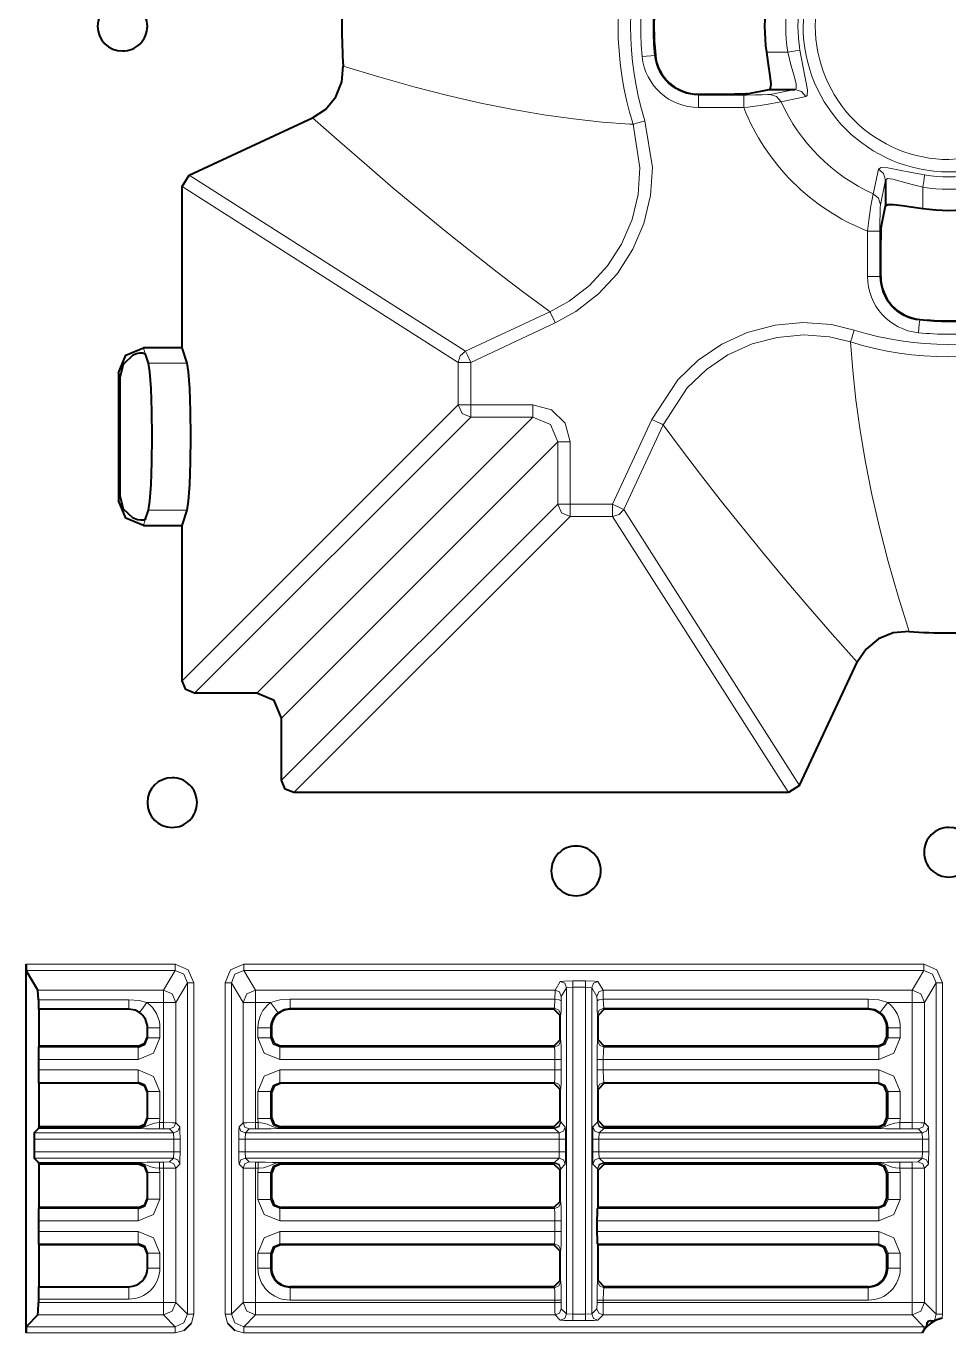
# Model space of a CAD drawing. Header units: millimetres. Extents: x 0 to 2941, y -405 to 1422.
# Drawn here: x 697.3 to 771.6, y 520.5 to 625.7 of the extents above; entities that cross this region are included whole.
import ezdxf

# ---------------------------------------------------------------- set-up
doc = ezdxf.new("R2010")
doc.units = ezdxf.units.MM
doc.layers.add('FINE', color=9, linetype='Continuous')
doc.layers.add('OUTLINE', color=7, linetype='Continuous')

msp = doc.modelspace()

# ---------------------------------------------------------------- linework, layer by layer
at = {"layer": 'FINE', "lineweight": 9}
for p, q in [((747.95, 623.35), (747.88, 623.34)), ((758.61, 623.59), (756.89, 623.59)), ((751.42, 620.14), (751.42, 620.21)), ((751.42, 620.14), (755.06, 620.14)), ((757.18, 620.2), (759.18, 620.59)), ((755.06, 619.14), (751.42, 619.14)), ((745.9, 617.8), (746.15, 617.79)), ((710.44, 613.69), (732.67, 599.53)), ((732.09, 598.62), (709.87, 612.78)), ((769.46, 611.01), (769.46, 612.73)), ((765.02, 605.54), (765.02, 609.19)), ((766.02, 609.19), (766.02, 605.54)), ((766.09, 605.54), (766.02, 605.54)), ((739.47, 602.7), (739.26, 602.86)), ((732.67, 599.53), (739.47, 602.7)), ((739.89, 601.8), (733.09, 598.62)), ((769.22, 602.01), (769.22, 602.08)), ((706.75, 599.8), (706.9, 599.32)), ((707.17, 598.56), (710.27, 598.56)), ((732.09, 595.21), (732.09, 598.62)), ((704.88, 597.44), (704.76, 597.79)), ((709.87, 572.99), (732.09, 595.21)), ((733.09, 594.22), (710.86, 571.99)), ((715.87, 571.99), (738.1, 594.22)), ((738.1, 594.22), (733.09, 594.22)), ((744.5, 587.21), (747.67, 594.02)), ((704.76, 587.51), (704.88, 587.86)), ((717.87, 564.99), (740.09, 587.21)), ((706.9, 585.98), (706.75, 585.5)), ((710.27, 586.74), (707.17, 586.74)), ((741.09, 586.22), (718.86, 563.99)), ((744.5, 586.22), (741.09, 586.22)), ((758.66, 563.99), (744.5, 586.22)), ((745.41, 586.79), (759.56, 564.57)), ((697.32, 550.17), (709.3, 550.17)), ((714.83, 550.17), (769.55, 550.17)), ((709.3, 549.67), (697.33, 549.67)), ((708.36, 548.09), (709.3, 549.67)), ((769.55, 549.67), (714.83, 549.67)), ((714.83, 549.67), (715.77, 548.09)), ((768.61, 548.09), (769.55, 549.67)), ((698.27, 548.09), (708.36, 548.09)), ((710.8, 548.67), (710.8, 522)), ((714.77, 547.09), (713.83, 548.67)), ((713.83, 548.67), (713.83, 522)), ((715.77, 548.09), (739.88, 548.09)), ((739.87, 547.37), (739.88, 548.09)), ((739.88, 548.09), (740.3, 548.79)), ((740.8, 548.29), (740.38, 547.59)), ((740.8, 548.29), (740.8, 522.03)), ((741.3, 548.84), (742.33, 548.84)), ((742.33, 548.34), (741.3, 548.34)), ((742.33, 548.34), (742.33, 522)), ((742.83, 548.29), (742.33, 548.34)), ((743.25, 547.59), (742.83, 548.29)), ((742.83, 522.03), (742.83, 548.29)), ((743.33, 548.79), (743.75, 548.09)), ((743.75, 548.09), (768.61, 548.09)), ((770.55, 548.67), (769.61, 547.09)), ((770.55, 522), (770.55, 548.67)), ((771.05, 548.67), (771.05, 522)), ((698.3, 547.32), (705.58, 547.32)), ((708.36, 547.09), (707.03, 547.09)), ((708.36, 537.43), (708.36, 547.09)), ((709.36, 547.09), (709.36, 537.42)), ((714.77, 537.42), (714.77, 547.09)), ((718.55, 547.37), (739.87, 547.37)), ((739.84, 546.64), (739.87, 547.37)), ((740.38, 547.59), (740.37, 547.23)), ((743.26, 547.23), (743.25, 547.59)), ((743.76, 547.37), (743.8, 546.64)), ((768.61, 547.09), (766.66, 547.09)), ((769.61, 547.09), (769.61, 537.42)), ((739.84, 546.64), (718.55, 546.64)), ((718.55, 546.64), (718.55, 546.55)), ((739.79, 546.55), (739.84, 546.64)), ((740.34, 546.14), (740.29, 546.05)), ((743.34, 546.05), (743.3, 546.14)), ((743.8, 546.64), (743.84, 546.55)), ((765.08, 546.64), (743.8, 546.64)), ((765.08, 546.55), (765.08, 546.64)), ((708.08, 545.05), (708.08, 544.26)), ((715.97, 544.26), (715.97, 545.05)), ((766.67, 545.05), (766.58, 545.05)), ((766.67, 544.26), (766.67, 545.05)), ((767.66, 545.05), (767.66, 544.26)), ((740.29, 544.09), (740.33, 544.01)), ((766.58, 544.34), (766.67, 544.26)), ((717.8, 543.59), (717.72, 543.51)), ((717.72, 543.51), (739.83, 543.51)), ((739.83, 543.51), (739.79, 543.59)), ((706.33, 542.51), (698.3, 542.51)), ((739.87, 542.51), (717.72, 542.51)), ((739.87, 541.67), (739.87, 542.51)), ((740.37, 542.51), (740.37, 541.67)), ((743.26, 541.67), (743.26, 542.51)), ((698.3, 541.67), (706.33, 541.67)), ((706.33, 540.67), (698.32, 540.67)), ((706.33, 540.59), (706.33, 540.67)), ((717.72, 541.67), (739.87, 541.67)), ((739.83, 540.67), (717.72, 540.67)), ((717.72, 540.67), (717.8, 540.59)), ((739.79, 540.59), (739.83, 540.67)), ((765.84, 540.59), (765.92, 540.67)), ((715.97, 537.76), (715.97, 539.92)), ((740.33, 540.17), (740.29, 540.09)), ((743.34, 540.09), (743.3, 540.17)), ((766.67, 539.92), (766.58, 539.84)), ((766.67, 537.76), (766.67, 539.92)), ((767.66, 539.92), (767.66, 537.76)), ((716, 537.43), (715.97, 537.76)), ((740.29, 537.59), (740.33, 537.51)), ((740.33, 537.51), (740.34, 537.46)), ((743.29, 537.46), (743.3, 537.51)), ((743.3, 537.51), (743.34, 537.59)), ((766.58, 537.84), (766.67, 537.76)), ((767.66, 537.76), (767.63, 537.43)), ((709.18, 536.6), (697.96, 536.6)), ((698.32, 537.01), (706.33, 537.01)), ((698.32, 536.97), (706.33, 536.97)), ((706.33, 536.96), (698.32, 536.96)), ((706.33, 537.01), (706.33, 537.09)), ((708.36, 536.93), (708.05, 536.93)), ((708.86, 536.92), (708.36, 536.93)), ((709.18, 536.6), (708.86, 536.92)), ((709.2, 536.1), (709.18, 536.6)), ((709.36, 537.42), (709.68, 537.1)), ((714.46, 537.1), (714.77, 537.42)), ((714.96, 536.6), (714.93, 536.1)), ((715.27, 536.92), (714.96, 536.6)), ((740.2, 536.6), (714.96, 536.6)), ((715.77, 536.93), (715.27, 536.92)), ((716, 536.93), (715.77, 536.93)), ((717.8, 537.09), (717.72, 537.01)), ((717.72, 537.01), (739.83, 537.01)), ((717.72, 536.97), (739.84, 536.97)), ((739.83, 537.01), (739.79, 537.09)), ((739.84, 536.97), (739.83, 537.01)), ((740.22, 536.1), (740.2, 536.6)), ((740.34, 537.46), (740.7, 537.1)), ((742.93, 537.1), (743.29, 537.46)), ((743.43, 536.6), (743.41, 536.1)), ((769.43, 536.6), (743.43, 536.6)), ((765.92, 537.01), (765.84, 537.09)), ((768.61, 536.93), (767.63, 536.93)), ((769.11, 536.92), (768.61, 536.93)), ((769.43, 536.6), (769.11, 536.92)), ((769.45, 536.1), (769.43, 536.6)), ((697.95, 536.1), (709.2, 536.1)), ((709.2, 535.07), (709.2, 536.1)), ((709.7, 536.1), (709.7, 535.07)), ((714.43, 535.07), (714.43, 536.1)), ((714.93, 536.1), (740.22, 536.1)), ((714.93, 536.1), (714.93, 535.07)), ((740.22, 535.07), (740.22, 536.1)), ((740.72, 536.1), (740.72, 535.07)), ((742.91, 535.07), (742.91, 536.1)), ((743.41, 536.1), (769.45, 536.1)), ((743.41, 536.1), (743.41, 535.07)), ((769.45, 535.07), (769.45, 536.1)), ((769.95, 536.1), (769.95, 535.07)), ((709.2, 535.07), (697.95, 535.07)), ((697.96, 534.57), (709.18, 534.57)), ((708.86, 534.26), (709.18, 534.57)), ((709.18, 534.57), (709.2, 535.07)), ((740.22, 535.07), (714.93, 535.07)), ((714.93, 535.07), (714.96, 534.57)), ((714.96, 534.57), (740.2, 534.57)), ((740.2, 534.57), (740.22, 535.07)), ((769.45, 535.07), (743.41, 535.07)), ((743.41, 535.07), (743.43, 534.57)), ((743.43, 534.57), (769.43, 534.57)), ((743.43, 534.57), (743.79, 534.22)), ((769.11, 534.26), (769.43, 534.57)), ((769.43, 534.57), (769.45, 535.07)), ((698.32, 534.22), (706.33, 534.22)), ((706.33, 534.2), (698.32, 534.2)), ((706.33, 534.17), (698.32, 534.17)), ((706.33, 534.09), (706.33, 534.17)), ((708.05, 534.25), (708.36, 534.25)), ((708.36, 533.75), (708.05, 533.75)), ((708.05, 533.75), (708.08, 533.41)), ((708.08, 533.41), (708.08, 531.26)), ((708.36, 534.25), (708.86, 534.26)), ((708.36, 522.95), (708.36, 533.75)), ((709.68, 534.07), (709.36, 533.76)), ((709.36, 533.76), (709.36, 522.95)), ((714.77, 533.76), (714.46, 534.07)), ((714.77, 522.95), (714.77, 533.76)), ((715.77, 534.25), (716, 534.25)), ((715.77, 533.75), (715.77, 522.95)), ((716, 533.75), (715.77, 533.75)), ((715.97, 533.42), (716, 533.75)), ((715.97, 531.25), (715.97, 533.42)), ((716.97, 533.42), (716.97, 531.25)), ((717.05, 533.34), (716.97, 533.42)), ((739.84, 534.2), (717.72, 534.2)), ((717.72, 534.17), (717.8, 534.09)), ((739.83, 534.17), (717.72, 534.17)), ((739.79, 534.09), (739.83, 534.17)), ((739.83, 534.17), (739.84, 534.2)), ((740.33, 533.67), (740.29, 533.59)), ((740.34, 533.72), (740.33, 533.67)), ((740.7, 534.07), (740.34, 533.72)), ((743.29, 533.72), (742.93, 534.07)), ((743.3, 533.67), (743.29, 533.72)), ((743.34, 533.59), (743.3, 533.67)), ((743.79, 534.22), (765.92, 534.22)), ((765.92, 534.2), (743.79, 534.2)), ((743.79, 534.2), (743.8, 534.17)), ((743.8, 534.17), (743.84, 534.09)), ((765.92, 534.17), (743.8, 534.17)), ((765.84, 534.09), (765.92, 534.17)), ((766.67, 533.42), (766.58, 533.34)), ((766.67, 531.25), (766.67, 533.42)), ((767.63, 534.25), (768.61, 534.25)), ((768.61, 533.75), (767.63, 533.75)), ((767.63, 533.75), (767.66, 533.42)), ((767.66, 533.42), (767.66, 531.25)), ((768.61, 534.25), (769.11, 534.26)), ((768.61, 522.95), (768.61, 533.75)), ((769.93, 534.07), (769.61, 533.76)), ((769.61, 533.76), (769.61, 522.95)), ((716.97, 531.25), (717.05, 531.34)), ((766.58, 531.34), (766.67, 531.25)), ((698.32, 530.51), (706.33, 530.51)), ((706.33, 530.51), (706.33, 530.59)), ((717.8, 530.59), (717.72, 530.51)), ((743.3, 530.51), (765.92, 530.51)), ((765.92, 530.51), (765.84, 530.59)), ((706.33, 529.51), (698.3, 529.51)), ((740.37, 529.51), (740.37, 528.67)), ((765.92, 529.51), (743.27, 529.51)), ((698.3, 528.67), (706.33, 528.67)), ((743.27, 528.67), (765.92, 528.67)), ((706.33, 527.67), (698.32, 527.67)), ((706.33, 527.59), (706.33, 527.67)), ((740.33, 527.17), (740.29, 527.09)), ((765.92, 527.67), (743.3, 527.67)), ((765.84, 527.59), (765.92, 527.67)), ((708.08, 526.92), (708.08, 525.72)), ((715.97, 525.72), (715.97, 526.92)), ((717.05, 526.84), (716.97, 526.92)), ((716.97, 526.92), (716.97, 525.72)), ((767.66, 526.92), (767.66, 525.72)), ((716.97, 525.72), (717.05, 525.72)), ((718.55, 524.22), (718.55, 524.14)), ((740.29, 524.72), (740.33, 524.64)), ((743.84, 524.22), (743.8, 524.14)), ((743.8, 524.14), (765.08, 524.14)), ((765.08, 524.14), (765.08, 524.22)), ((705.58, 523.22), (698.3, 523.22)), ((698.3, 522.95), (708.36, 522.95)), ((709.36, 522.95), (710.3, 522)), ((713.83, 522), (714.77, 522.95)), ((715.77, 522.95), (739.87, 522.95)), ((739.87, 523.14), (718.55, 523.14)), ((739.87, 522.95), (739.87, 523.14)), ((740.37, 523.14), (740.37, 522.95)), ((740.37, 522.95), (740.38, 522.45)), ((743.76, 522.95), (768.61, 522.95)), ((769.61, 522.95), (770.55, 522)), ((708.36, 521.95), (698.27, 521.95)), ((709.3, 521), (708.36, 521.95)), ((710.8, 522), (710.62, 521.28)), ((715.77, 521.95), (714.83, 521)), ((739.88, 521.95), (715.77, 521.95)), ((740.3, 521.53), (739.88, 521.95)), ((740.38, 522.45), (740.8, 522.03)), ((740.8, 522.03), (741.3, 522)), ((741.3, 522), (742.33, 522)), ((742.33, 522), (742.83, 522.03)), ((743.75, 521.95), (743.33, 521.53)), ((768.61, 521.95), (743.75, 521.95)), ((769.55, 521), (768.61, 521.95)), ((770.4, 521.46), (770.55, 522)), ((771.05, 522), (771.02, 521.68)), ((697.33, 521), (709.3, 521)), ((714.83, 520.5), (714.1, 520.69)), ((714.83, 521), (769.55, 521)), ((742.33, 521.5), (741.3, 521.5)), ((769.55, 521), (769.81, 521.04)), ((769.41, 520.5), (714.83, 520.5))]:
    msp.add_line(p, q, dxfattribs=at)
for points in [[(759.84, 625.69, 0.414211), (771.57, 613.96, 0.414218), (783.29, 625.69, 0.414214), (771.57, 637.42), (769.98, 637.31), (768.46, 637), (767.02, 636.49), (765.67, 635.81), (764.42, 634.96), (763.29, 633.97), (762.3, 632.84), (761.45, 631.59), (760.77, 630.24), (760.26, 628.79), (759.95, 627.27)], [(782.31, 625.69, 0.414214), (771.57, 636.43, 0.414214), (760.82, 625.69, 0.414214), (771.57, 614.95), (773.02, 615.05), (774.41, 615.33), (775.73, 615.8), (776.97, 616.42), (778.11, 617.2), (779.15, 618.11), (780.06, 619.14), (780.83, 620.29), (781.46, 621.53), (781.92, 622.85), (782.21, 624.24)]]:
    msp.add_lwpolyline(points, format="xyb", close=True, dxfattribs=at)
for points in [[(746.15, 633.59, 0.151879), (746.15, 617.79)], [(747.1, 633.3, 0.15187), (747.1, 618.08)], [(751.42, 632.24, 0.385527), (746.89, 628.14, 0.049503), (746.89, 623.24, 0.385531), (751.42, 619.14)], [(760.06, 631.36), (760.19, 631.14), (760.16, 630.6), (760, 629.78), (759.77, 628.69), (759.58, 627.64, 0.080633), (759.58, 623.75)], [(747.88, 628.04, 0.049487), (747.88, 623.34)], [(758.61, 627.79, 0.080601), (758.61, 623.59)], [(747.88, 623.34, 0.38549), (751.42, 620.14)], [(758.07, 619.6, 0.18278), (765.48, 612.2)], [(755.06, 619.14, 0.206651), (765.02, 609.19)], [(769.62, 613.71, 0.080633), (773.51, 613.71)], [(769.46, 612.73, 0.080596), (773.67, 612.73)], [(765.02, 605.54, 0.385532), (769.12, 601.01)], [(766.02, 605.54, 0.385539), (769.22, 602.01)], [(769.22, 602.01, 0.049515), (773.92, 602.01)], [(763.96, 601.22, 0.151862), (779.17, 601.22)], [(769.12, 601.01, 0.049477), (774.02, 601.01)], [(763.66, 600.27, 0.151877), (779.47, 600.27)], [(708.08, 545.05, 0.243457), (707.03, 547.09)], [(716.97, 547.09, 0.232159), (715.97, 545.05)], [(767.66, 545.05, 0.232227), (766.66, 547.09)], [(717.58, 546.3, 0.232194), (716.97, 545.05)], [(766.67, 545.05, 0.23222), (766.05, 546.3)], [(705.58, 523.22, 0.414214), (708.08, 525.72)], [(715.97, 525.72, 0.414204), (718.55, 523.14)], [(716.97, 525.72, 0.414214), (718.55, 524.14)], [(765.08, 524.14, 0.414214), (766.67, 525.72)], [(765.08, 523.14, 0.414223), (767.66, 525.72)]]:
    msp.add_lwpolyline(points, format="xyb", dxfattribs=at)
for points in [[(747.88, 623.34), (747.58, 623.31), (746.89, 623.24)], [(759.58, 623.75), (759.24, 623.69), (758.61, 623.59)], [(759.18, 620.59), (759.28, 620.65), (759.29, 621.02), (759.12, 621.69), (758.86, 622.58), (758.61, 623.59)], [(759.58, 623.75), (759.81, 622.5), (760.04, 621.4), (760.18, 620.56), (760.16, 620.11), (760.06, 620.03)], [(722.83, 622.48), (725.7, 621.6), (728.51, 620.8), (731.25, 620.1), (733.91, 619.49), (736.5, 618.98), (738.97, 618.56), (741.36, 618.22), (743.67, 617.97), (745.9, 617.8)], [(751.42, 619.14), (751.42, 619.83), (751.42, 620.14)], [(755.06, 620.14), (755.29, 620.14), (755.99, 620.15), (756.55, 620.16), (756.96, 620.18), (757.18, 620.2)], [(755.06, 619.14), (755.06, 619.83), (755.06, 620.14)], [(758.07, 619.6), (757.76, 619.54), (757.19, 619.44), (756.39, 619.31), (755.39, 619.18), (755.06, 619.14)], [(758.07, 619.6), (757.71, 620.03), (757.18, 620.2)], [(760.06, 620.03), (759.71, 619.95), (758.32, 619.65), (758.07, 619.6)], [(760.06, 620.03), (759.7, 620.43), (759.18, 620.59)], [(739.26, 602.86), (737.26, 604.34), (735.23, 605.89), (733.18, 607.5), (731.09, 609.17), (728.97, 610.9), (726.86, 612.66), (724.72, 614.49), (722.55, 616.37), (720.36, 618.31)], [(739.47, 602.7), (741, 603.55), (742.65, 604.82), (744.1, 606.4), (745.23, 608.15), (746.07, 610.12), (746.56, 612.14), (746.71, 614.28), (746.15, 617.79)], [(747.1, 618.08), (747.71, 614.3), (747.56, 612.05), (747.02, 609.8), (746.14, 607.73), (744.89, 605.79), (743.37, 604.13), (741.54, 602.71), (739.89, 601.8)], [(746.15, 617.79), (746.23, 617.81), (746.44, 617.88), (746.75, 617.97), (747.1, 618.08)], [(765.48, 612.2), (765.55, 612.54), (765.85, 613.94), (765.9, 614.19), (766.12, 614.32), (766.66, 614.28), (767.47, 614.12), (768.56, 613.9), (769.62, 613.71)], [(765.9, 614.19), (766.31, 613.82), (766.47, 613.3)], [(766.47, 613.3), (766.07, 611.3), (766.05, 611.09), (766.03, 610.61), (766.02, 609.94), (766.02, 609.19)], [(769.46, 612.73), (768.61, 612.94), (767.72, 613.19), (767.07, 613.37), (766.63, 613.43), (766.47, 613.3)], [(769.62, 613.71), (769.57, 613.37), (769.46, 612.73)], [(765.02, 609.19), (765.16, 610.27), (765.3, 611.22), (765.41, 611.89), (765.48, 612.2)], [(765.48, 612.2), (765.91, 611.83), (766.07, 611.3)], [(765.02, 609.19), (765.71, 609.19), (766.02, 609.19)], [(765.02, 605.54), (765.71, 605.54), (766.02, 605.54)], [(739.47, 602.7), (739.51, 602.62), (739.6, 602.42), (739.74, 602.13), (739.89, 601.8)], [(747.67, 594.02), (749.77, 597.23), (751.39, 598.79), (753.3, 600.09), (755.34, 601.03), (757.58, 601.63), (759.82, 601.83), (762.12, 601.66), (763.96, 601.22)], [(769.22, 602.01), (769.19, 601.7), (769.12, 601.01)], [(763.66, 600.27), (761.96, 600.67), (759.89, 600.84), (757.75, 600.64), (755.74, 600.11), (753.79, 599.22), (752.07, 598.06), (750.52, 596.57), (748.58, 593.6)], [(763.96, 601.22), (763.85, 600.87), (763.76, 600.57), (763.69, 600.36), (763.66, 600.27)], [(763.66, 600.27), (763.83, 597.98), (764.08, 595.61), (764.42, 593.15), (764.86, 590.6), (765.38, 587.98), (765.99, 585.33), (766.69, 582.6), (767.48, 579.81), (768.36, 576.95)], [(732.09, 598.62), (732.25, 599.16), (732.67, 599.53)], [(732.09, 598.62), (732.4, 598.62), (733.09, 598.62)], [(732.67, 599.53), (732.8, 599.25), (733.09, 598.62)], [(733.09, 598.62), (733.09, 595.21), (738.1, 595.21)], [(732.09, 595.21), (732.4, 595.21), (733.09, 595.21)], [(733.09, 594.22), (732.39, 594.51), (732.09, 595.21)], [(733.09, 594.22), (733.09, 594.53), (733.09, 595.21)], [(738.1, 595.21), (739.59, 594.81), (740.69, 593.72), (741.09, 592.22)], [(738.1, 594.22), (738.1, 594.53), (738.1, 595.21)], [(740.09, 592.22), (739.51, 593.63), (738.1, 594.22)], [(748.58, 593.6), (745.41, 586.79), (745.04, 586.37), (744.5, 586.22)], [(747.67, 594.02), (748.01, 593.86), (748.3, 593.73), (748.49, 593.64), (748.58, 593.6)], [(764.19, 574.48), (762.19, 576.74), (760.25, 578.98), (758.37, 581.18), (756.56, 583.35), (754.82, 585.49), (753.17, 587.56), (751.58, 589.6), (750.05, 591.62), (748.58, 593.6)], [(740.09, 587.21), (740.09, 592.22), (717.87, 569.99)], [(740.09, 592.22), (740.4, 592.22), (741.09, 592.22)], [(741.09, 592.22), (741.09, 587.21), (744.5, 587.21)], [(740.09, 587.21), (740.4, 587.21), (741.09, 587.21)], [(741.09, 586.22), (740.39, 586.51), (740.09, 587.21)], [(741.09, 587.21), (741.09, 586.53), (741.09, 586.22)], [(744.5, 587.21), (744.5, 586.53), (744.5, 586.22)], [(744.5, 587.21), (745.12, 586.92), (745.41, 586.79)], [(709.3, 549.67), (709.3, 549.82), (709.3, 550.17)], [(709.3, 550.17), (710.36, 549.73), (710.8, 548.67)], [(713.33, 548.67), (713.77, 549.73), (714.83, 550.17)], [(714.83, 550.17), (714.83, 549.82), (714.83, 549.67)], [(769.55, 549.67), (769.55, 549.82), (769.55, 550.17)], [(769.55, 550.17), (770.61, 549.73), (771.05, 548.67)], [(710.3, 548.67), (710.01, 549.38), (709.3, 549.67)], [(714.83, 549.67), (714.12, 549.38), (713.83, 548.67)], [(770.55, 548.67), (770.26, 549.38), (769.55, 549.67)], [(708.36, 548.09), (709.07, 547.8), (709.36, 547.09)], [(708.36, 547.09), (708.36, 547.79), (708.36, 548.09)], [(710.3, 522), (710.3, 548.67), (709.36, 547.09)], [(710.3, 548.67), (710.45, 548.67), (710.8, 548.67)], [(713.33, 548.67), (713.68, 548.67), (713.83, 548.67)], [(713.52, 521.28), (713.33, 522), (713.33, 548.67)], [(714.77, 547.09), (715.07, 547.8), (715.77, 548.09)], [(715.77, 548.09), (715.77, 547.79), (715.77, 547.09)], [(739.88, 548.09), (740.24, 547.95), (740.38, 547.59)], [(740.3, 548.79), (740.61, 548.82), (741.3, 548.84)], [(740.3, 548.79), (740.66, 548.65), (740.8, 548.29)], [(741.3, 522), (741.3, 548.34), (740.8, 548.29)], [(741.3, 548.84), (741.3, 548.68), (741.3, 548.34)], [(742.33, 548.84), (742.33, 548.68), (742.33, 548.34)], [(742.33, 548.84), (743.03, 548.82), (743.33, 548.79)], [(743.33, 548.79), (742.98, 548.65), (742.83, 548.29)], [(743.75, 548.09), (743.4, 547.95), (743.25, 547.59)], [(743.75, 548.09), (743.76, 547.37), (765.08, 547.37)], [(768.61, 547.09), (768.61, 547.79), (768.61, 548.09)], [(768.61, 548.09), (769.32, 547.8), (769.61, 547.09)], [(770.55, 548.67), (770.7, 548.67), (771.05, 548.67)], [(705.58, 546.55), (705.58, 546.77), (705.58, 547.32)], [(705.58, 547.32), (706.41, 547.25), (707.03, 547.09)], [(706.45, 546.28), (706.62, 546.52), (707.03, 547.09)], [(708.36, 547.09), (709.06, 547.09), (709.36, 547.09)], [(714.77, 547.09), (715.08, 547.09), (715.77, 547.09)], [(716.97, 547.09), (715.77, 547.09), (715.77, 537.43), (716, 537.43)], [(716.97, 547.09), (717.73, 547.3), (718.55, 547.37)], [(717.58, 546.3), (717.39, 546.55), (716.97, 547.09)], [(718.55, 546.64), (718.55, 546.86), (718.55, 547.37)], [(739.87, 547.37), (740.22, 547.32), (740.37, 547.23)], [(740.37, 547.23), (740.36, 546.47), (740.34, 546.14)], [(743.76, 547.37), (743.41, 547.32), (743.26, 547.23)], [(743.3, 546.14), (743.27, 546.47), (743.26, 547.23)], [(765.08, 546.64), (765.08, 546.86), (765.08, 547.37)], [(765.08, 547.37), (765.92, 547.3), (766.66, 547.09)], [(766.66, 547.09), (766.24, 546.55), (766.05, 546.3)], [(767.63, 537.43), (768.61, 537.43), (768.61, 547.09)], [(768.61, 547.09), (769.31, 547.09), (769.61, 547.09)], [(718.55, 546.64), (718.05, 546.55), (717.58, 546.3)], [(739.84, 546.64), (740.19, 546.49), (740.34, 546.14)], [(743.8, 546.64), (743.44, 546.49), (743.3, 546.14)], [(766.05, 546.3), (765.6, 546.55), (765.08, 546.64)], [(707.08, 545.05), (707.38, 545.05), (708.08, 545.05)], [(716.97, 545.05), (716.66, 545.05), (715.97, 545.05)], [(717.05, 545.05), (716.97, 545.05), (716.97, 544.26), (717.05, 544.34)], [(767.66, 545.05), (766.98, 545.05), (766.67, 545.05)], [(708.08, 544.26), (707.57, 543.02), (706.33, 542.51)], [(707.08, 544.26), (707.38, 544.26), (708.08, 544.26)], [(716.97, 544.26), (716.66, 544.26), (715.97, 544.26)], [(717.72, 542.51), (716.48, 543.02), (715.97, 544.26)], [(716.97, 544.26), (717.19, 543.72), (717.72, 543.51)], [(739.83, 543.51), (740.19, 543.65), (740.33, 544.01)], [(740.33, 544.01), (740.36, 543.54), (740.37, 542.51)], [(743.26, 542.51), (743.27, 543.54), (743.3, 544.01), (743.34, 544.09)], [(743.8, 543.51), (743.45, 543.65), (743.3, 544.01)], [(765.92, 543.51), (766.45, 543.72), (766.67, 544.26)], [(767.66, 544.26), (767.15, 543.02), (765.92, 542.51)], [(767.66, 544.26), (766.98, 544.26), (766.67, 544.26)], [(698.32, 543.51), (706.33, 543.51), (706.33, 543.59)], [(706.33, 543.51), (706.33, 543.2), (706.33, 542.51)], [(717.72, 542.51), (717.72, 543.2), (717.72, 543.51)], [(739.87, 542.51), (739.86, 543.2), (739.83, 543.51)], [(743.8, 543.51), (743.77, 543.2), (743.76, 542.51)], [(743.84, 543.59), (743.8, 543.51), (765.92, 543.51), (765.84, 543.59)], [(765.92, 542.51), (765.92, 543.2), (765.92, 543.51)], [(739.87, 542.51), (740.22, 542.51), (740.37, 542.51)], [(743.76, 542.51), (743.41, 542.51), (743.26, 542.51)], [(765.92, 542.51), (743.76, 542.51), (743.76, 541.67), (765.92, 541.67)], [(706.33, 540.67), (706.33, 540.98), (706.33, 541.67)], [(706.33, 541.67), (707.57, 541.15), (708.08, 539.92)], [(715.97, 539.92), (716.48, 541.16), (717.72, 541.67)], [(717.72, 540.67), (717.19, 540.45), (716.97, 539.92)], [(717.72, 541.67), (717.72, 540.98), (717.72, 540.67)], [(739.83, 540.67), (739.86, 540.98), (739.87, 541.67)], [(739.83, 540.67), (740.19, 540.52), (740.33, 540.17)], [(739.87, 541.67), (740.22, 541.67), (740.37, 541.67)], [(740.37, 541.67), (740.36, 540.63), (740.33, 540.17)], [(743.76, 541.67), (743.41, 541.67), (743.26, 541.67)], [(743.3, 540.17), (743.27, 540.63), (743.26, 541.67)], [(743.3, 540.17), (743.45, 540.52), (743.8, 540.67)], [(743.76, 541.67), (743.77, 540.98), (743.8, 540.67)], [(765.92, 540.67), (743.8, 540.67), (743.84, 540.59)], [(765.92, 541.67), (765.92, 540.98), (765.92, 540.67)], [(765.92, 541.67), (767.15, 541.16), (767.66, 539.92)], [(766.67, 539.92), (766.45, 540.45), (765.92, 540.67)], [(707.08, 539.92), (707.38, 539.92), (708.08, 539.92)], [(708.08, 539.92), (708.08, 537.76), (708.05, 537.43), (708.36, 537.43)], [(716.97, 539.92), (716.66, 539.92), (715.97, 539.92)], [(717.05, 539.84), (716.97, 539.92), (716.97, 537.76), (717.05, 537.84)], [(767.66, 539.92), (766.98, 539.92), (766.67, 539.92)], [(707.08, 537.76), (707.38, 537.76), (708.08, 537.76)], [(716.97, 537.76), (716.66, 537.76), (715.97, 537.76)], [(716.97, 537.76), (717.19, 537.22), (717.72, 537.01)], [(739.83, 537.01), (740.19, 537.15), (740.33, 537.51)], [(743.3, 537.51), (743.45, 537.15), (743.8, 537.01)], [(765.92, 537.01), (766.45, 537.22), (766.67, 537.76)], [(767.66, 537.76), (766.98, 537.76), (766.67, 537.76)], [(706.33, 536.97), (706.4, 536.98), (706.49, 536.99), (706.73, 537.04), (707.23, 537.26), (707.64, 537.38), (708.05, 537.43)], [(706.33, 537.01), (706.33, 537), (706.33, 536.97)], [(706.33, 536.96), (706.33, 536.96), (706.33, 536.97)], [(708.05, 536.93), (707.46, 536.93), (706.91, 536.94), (706.5, 536.95), (706.4, 536.96), (706.36, 536.96), (706.33, 536.96)], [(708.05, 536.93), (708.05, 537.08), (708.05, 537.43)], [(708.36, 536.93), (708.36, 537.08), (708.36, 537.43)], [(708.36, 537.43), (709.06, 537.42), (709.36, 537.42)], [(708.86, 536.92), (709.21, 537.06), (709.36, 537.42)], [(709.18, 536.6), (709.53, 536.75), (709.68, 537.1)], [(709.68, 537.1), (709.69, 536.8), (709.7, 536.1)], [(714.43, 536.1), (714.44, 536.8), (714.46, 537.1)], [(714.96, 536.6), (714.6, 536.75), (714.46, 537.1)], [(714.77, 537.42), (715.08, 537.42), (715.77, 537.43)], [(715.27, 536.92), (714.92, 537.06), (714.77, 537.42)], [(715.77, 536.93), (715.77, 537.08), (715.77, 537.43)], [(716, 536.93), (716, 537.08), (716, 537.43)], [(716, 537.43), (716.36, 537.38), (716.71, 537.31), (717.22, 537.08), (717.36, 537.03), (717.47, 537), (717.61, 536.98), (717.68, 536.97), (717.72, 536.97)], [(717.72, 536.96), (717.7, 536.96), (717.68, 536.96), (717.62, 536.96), (717.57, 536.95), (717.49, 536.95), (717, 536.94), (716.53, 536.93), (716, 536.93)], [(717.72, 537.01), (717.72, 537), (717.72, 536.97)], [(717.72, 536.96), (717.72, 536.96), (717.72, 536.97)], [(740.2, 536.6), (739.84, 536.96), (717.72, 536.96)], [(739.84, 536.96), (740.2, 537.1), (740.34, 537.46)], [(739.84, 536.97), (740.19, 537.12), (740.34, 537.46)], [(739.84, 536.96), (739.84, 536.96), (739.84, 536.97)], [(740.2, 536.6), (740.55, 536.75), (740.7, 537.1)], [(740.7, 537.1), (740.72, 536.8), (740.72, 536.1)], [(742.91, 536.1), (742.92, 536.8), (742.93, 537.1)], [(742.93, 537.1), (743.08, 536.75), (743.43, 536.6)], [(743.29, 537.46), (743.44, 537.1), (743.79, 536.96)], [(743.29, 537.46), (743.44, 537.12), (743.79, 536.97)], [(765.92, 536.96), (743.79, 536.96), (743.43, 536.6)], [(743.8, 537.01), (743.79, 536.97), (765.92, 536.97)], [(743.79, 536.97), (743.79, 536.96), (743.79, 536.96)], [(743.84, 537.09), (743.8, 537.01), (765.92, 537.01)], [(765.92, 537.01), (765.92, 537), (765.92, 536.97), (765.99, 536.98), (766.07, 536.99), (766.31, 537.05), (766.81, 537.27), (767.23, 537.38), (767.63, 537.43)], [(765.92, 536.96), (765.92, 536.96), (765.92, 536.97)], [(767.63, 536.93), (767.04, 536.93), (766.49, 536.94), (766.09, 536.95), (765.98, 536.96), (765.94, 536.96), (765.92, 536.96)], [(767.63, 536.93), (767.63, 537.08), (767.63, 537.43)], [(768.61, 536.93), (768.61, 537.08), (768.61, 537.43)], [(768.61, 537.43), (769.31, 537.42), (769.61, 537.42)], [(769.11, 536.92), (769.46, 537.06), (769.61, 537.42)], [(769.43, 536.6), (769.78, 536.75), (769.93, 537.1)], [(769.61, 537.42), (769.93, 537.1), (769.94, 536.8), (769.95, 536.1)], [(709.2, 536.1), (709.55, 536.1), (709.7, 536.1)], [(714.93, 536.1), (714.58, 536.1), (714.43, 536.1)], [(740.22, 536.1), (740.57, 536.1), (740.72, 536.1)], [(742.91, 536.1), (743.06, 536.1), (743.41, 536.1)], [(769.45, 536.1), (769.8, 536.1), (769.95, 536.1)], [(709.18, 534.57), (709.53, 534.43), (709.68, 534.07)], [(709.2, 535.07), (709.55, 535.07), (709.7, 535.07)], [(709.7, 535.07), (709.69, 534.38), (709.68, 534.07)], [(714.93, 535.07), (714.58, 535.07), (714.43, 535.07)], [(714.46, 534.07), (714.44, 534.38), (714.43, 535.07)], [(714.96, 534.57), (714.6, 534.43), (714.46, 534.07)], [(714.96, 534.57), (715.27, 534.26), (715.77, 534.25)], [(717.72, 534.22), (739.84, 534.22), (740.2, 534.57)], [(740.2, 534.57), (740.55, 534.43), (740.7, 534.07)], [(740.22, 535.07), (740.57, 535.07), (740.72, 535.07)], [(740.72, 535.07), (740.72, 534.38), (740.7, 534.07)], [(742.91, 535.07), (743.06, 535.07), (743.41, 535.07)], [(742.93, 534.07), (742.92, 534.38), (742.91, 535.07)], [(742.93, 534.07), (743.08, 534.43), (743.43, 534.57)], [(769.43, 534.57), (769.78, 534.43), (769.93, 534.07)], [(769.45, 535.07), (769.8, 535.07), (769.95, 535.07)], [(769.95, 535.07), (769.94, 534.38), (769.93, 534.07)], [(706.33, 534.22), (706.35, 534.22), (706.37, 534.22), (706.43, 534.22), (706.48, 534.22), (706.55, 534.22), (707.05, 534.24), (707.52, 534.24), (708.05, 534.25)], [(706.33, 534.22), (706.33, 534.21), (706.33, 534.2)], [(708.05, 533.75), (707.69, 533.79), (707.34, 533.87), (706.82, 534.09), (706.69, 534.14), (706.58, 534.17), (706.44, 534.2), (706.37, 534.2), (706.33, 534.2)], [(706.33, 534.2), (706.33, 534.18), (706.33, 534.17)], [(708.08, 533.41), (707.38, 533.41), (707.08, 533.41)], [(708.05, 534.25), (708.05, 534.1), (708.05, 533.75)], [(708.36, 534.25), (708.36, 534.1), (708.36, 533.75)], [(709.36, 533.76), (709.06, 533.75), (708.36, 533.75)], [(708.86, 534.26), (709.21, 534.11), (709.36, 533.76)], [(715.27, 534.26), (714.92, 534.11), (714.77, 533.76)], [(715.77, 533.75), (715.08, 533.75), (714.77, 533.76)], [(715.77, 534.25), (715.77, 534.1), (715.77, 533.75)], [(716.97, 533.42), (716.66, 533.42), (715.97, 533.42)], [(716, 534.25), (716, 534.1), (716, 533.75)], [(716, 534.25), (716.59, 534.24), (717.14, 534.23), (717.55, 534.22), (717.65, 534.22), (717.69, 534.22), (717.72, 534.22)], [(717.72, 534.2), (717.65, 534.2), (717.56, 534.19), (717.32, 534.13), (716.82, 533.91), (716.41, 533.8), (716, 533.75)], [(717.72, 534.17), (717.19, 533.95), (716.97, 533.42)], [(717.72, 534.22), (717.72, 534.21), (717.72, 534.2)], [(717.72, 534.2), (717.72, 534.18), (717.72, 534.17)], [(739.83, 534.17), (740.19, 534.02), (740.33, 533.67)], [(739.84, 534.22), (740.2, 534.07), (740.34, 533.72)], [(739.84, 534.2), (739.84, 534.21), (739.84, 534.22)], [(739.84, 534.2), (740.19, 534.06), (740.34, 533.72)], [(743.29, 533.72), (743.44, 534.07), (743.79, 534.22)], [(743.29, 533.72), (743.44, 534.06), (743.79, 534.2)], [(743.3, 533.67), (743.45, 534.02), (743.8, 534.17)], [(743.79, 534.22), (743.79, 534.21), (743.79, 534.2)], [(765.92, 534.22), (765.93, 534.22), (765.96, 534.22), (766.02, 534.22), (766.07, 534.22), (766.14, 534.22), (766.63, 534.24), (767.1, 534.24), (767.63, 534.25)], [(765.92, 534.22), (765.92, 534.21), (765.92, 534.2)], [(765.92, 534.2), (765.92, 534.18), (765.92, 534.17)], [(767.63, 533.75), (767.27, 533.79), (766.93, 533.87), (766.41, 534.09), (766.27, 534.14), (766.17, 534.17), (766.02, 534.2), (765.95, 534.2), (765.92, 534.2)], [(766.67, 533.42), (766.45, 533.95), (765.92, 534.17)], [(767.66, 533.42), (766.98, 533.42), (766.67, 533.42)], [(767.63, 534.25), (767.63, 534.1), (767.63, 533.75)], [(768.61, 534.25), (768.61, 534.1), (768.61, 533.75)], [(769.61, 533.76), (769.31, 533.75), (768.61, 533.75)], [(769.11, 534.26), (769.46, 534.11), (769.61, 533.76)], [(708.08, 531.26), (707.57, 530.02), (706.33, 529.51)], [(708.08, 531.26), (707.38, 531.26), (707.08, 531.26)], [(716.97, 531.25), (716.66, 531.25), (715.97, 531.25)], [(717.72, 529.51), (716.48, 530.02), (715.97, 531.25)], [(716.97, 531.25), (717.19, 530.72), (717.72, 530.51)], [(765.92, 530.51), (766.45, 530.72), (766.67, 531.25)], [(767.66, 531.25), (767.15, 530.02), (765.92, 529.51)], [(767.66, 531.25), (766.98, 531.25), (766.67, 531.25)], [(706.33, 529.51), (706.33, 530.2), (706.33, 530.51)], [(717.72, 530.51), (739.83, 530.51), (739.79, 530.59)], [(717.72, 530.51), (717.72, 530.2), (717.72, 529.51)], [(740.33, 531.01), (740.19, 530.65), (739.83, 530.51)], [(739.87, 529.51), (739.86, 530.2), (739.83, 530.51)], [(740.29, 531.09), (740.33, 531.01), (740.36, 530.54), (740.37, 529.51)], [(765.92, 530.51), (765.92, 530.2), (765.92, 529.51)], [(717.72, 528.67), (739.87, 528.67), (739.87, 529.51), (717.72, 529.51)], [(740.37, 529.51), (740.22, 529.51), (739.87, 529.51)], [(706.33, 528.67), (706.33, 527.98), (706.33, 527.67)], [(706.33, 528.67), (707.57, 528.15), (708.08, 526.92)], [(715.97, 526.92), (716.48, 528.16), (717.72, 528.67)], [(717.72, 528.67), (717.72, 527.98), (717.72, 527.67)], [(739.83, 527.67), (739.86, 527.98), (739.87, 528.67)], [(740.37, 528.67), (740.22, 528.67), (739.87, 528.67)], [(740.37, 528.67), (740.36, 527.63), (740.33, 527.17)], [(765.92, 527.67), (765.92, 527.98), (765.92, 528.67)], [(765.92, 528.67), (767.15, 528.16), (767.66, 526.92)], [(717.72, 527.67), (717.19, 527.45), (716.97, 526.92)], [(739.79, 527.59), (739.83, 527.67), (717.72, 527.67), (717.8, 527.59)], [(740.33, 527.17), (740.19, 527.52), (739.83, 527.67)], [(766.67, 526.92), (766.45, 527.45), (765.92, 527.67)], [(708.08, 526.92), (707.38, 526.92), (707.08, 526.92)], [(715.97, 526.92), (716.66, 526.92), (716.97, 526.92)], [(766.58, 525.72), (766.67, 525.72), (766.67, 526.92), (766.58, 526.84)], [(766.67, 526.92), (766.98, 526.92), (767.66, 526.92)], [(708.08, 525.72), (707.38, 525.72), (707.08, 525.72)], [(715.97, 525.72), (716.66, 525.72), (716.97, 525.72)], [(766.67, 525.72), (766.98, 525.72), (767.66, 525.72)], [(705.58, 523.22), (705.58, 523.93), (705.58, 524.22)], [(718.55, 524.14), (739.83, 524.14), (739.79, 524.22)], [(718.55, 523.14), (718.55, 523.83), (718.55, 524.14)], [(740.33, 524.64), (740.19, 524.29), (739.83, 524.14)], [(739.87, 523.14), (739.86, 523.83), (739.83, 524.14)], [(740.33, 524.64), (740.36, 524.17), (740.37, 523.14)], [(742.83, 522.03), (743.25, 522.45), (743.26, 522.95), (743.26, 523.14), (743.27, 524.17), (743.3, 524.64), (743.34, 524.72)], [(743.8, 524.14), (743.45, 524.29), (743.3, 524.64)], [(743.8, 524.14), (743.77, 523.83), (743.76, 523.14)], [(765.08, 524.14), (765.08, 523.83), (765.08, 523.14)], [(709.36, 522.95), (709.07, 522.24), (708.36, 521.95)], [(708.36, 522.95), (709.06, 522.95), (709.36, 522.95)], [(708.36, 522.95), (708.36, 522.25), (708.36, 521.95)], [(715.77, 521.95), (715.07, 522.24), (714.77, 522.95)], [(714.77, 522.95), (715.08, 522.95), (715.77, 522.95)], [(715.77, 521.95), (715.77, 522.25), (715.77, 522.95)], [(740.37, 523.14), (740.22, 523.14), (739.87, 523.14)], [(740.37, 522.95), (740.22, 522.95), (739.87, 522.95)], [(739.88, 521.95), (739.87, 522.25), (739.87, 522.95)], [(743.76, 523.14), (743.41, 523.14), (743.26, 523.14)], [(743.26, 522.95), (743.41, 522.95), (743.76, 522.95)], [(743.76, 522.95), (743.76, 522.25), (743.75, 521.95)], [(765.08, 523.14), (743.76, 523.14), (743.76, 522.95)], [(768.61, 522.95), (768.61, 522.25), (768.61, 521.95)], [(769.61, 522.95), (769.32, 522.24), (768.61, 521.95)], [(768.61, 522.95), (769.31, 522.95), (769.61, 522.95)], [(709.3, 521), (710.01, 521.3), (710.3, 522)], [(710.3, 522), (710.45, 522), (710.8, 522)], [(713.33, 522), (713.68, 522), (713.83, 522)], [(713.83, 522), (714.12, 521.3), (714.83, 521)], [(740.38, 522.45), (740.24, 522.09), (739.88, 521.95)], [(740.8, 522.03), (740.66, 521.67), (740.3, 521.53)], [(741.3, 522), (741.3, 521.65), (741.3, 521.5)], [(742.33, 522), (742.33, 521.65), (742.33, 521.5)], [(742.83, 522.03), (742.98, 521.67), (743.33, 521.53)], [(743.25, 522.45), (743.4, 522.09), (743.75, 521.95)], [(770.55, 522), (770.7, 522), (771.05, 522)], [(710.03, 520.69), (709.3, 520.5), (697.32, 520.5)], [(709.3, 521), (709.3, 520.85), (709.3, 520.5)], [(714.83, 520.5), (714.83, 520.85), (714.83, 521)], [(741.3, 521.5), (740.61, 521.51), (740.3, 521.53)], [(743.33, 521.53), (743.03, 521.51), (742.33, 521.5)], [(769.55, 521), (769.55, 520.93), (769.55, 520.73)]]:
    msp.add_lwpolyline(points, dxfattribs=at)
at = {"layer": 'OUTLINE', "lineweight": 40}
for p, q in [((751.42, 620.21), (754.33, 620.21)), ((755.35, 620.24), (757.1, 620.59)), ((757.1, 620.59), (759.18, 620.59)), ((710.44, 613.69), (720.36, 618.31)), ((709.87, 612.78), (710.44, 613.69)), ((766.47, 613.3), (766.47, 611.23)), ((709.87, 599.8), (709.87, 612.78)), ((766.12, 609.48), (766.47, 611.23)), ((766.09, 605.54), (766.09, 608.45)), ((709.87, 599.8), (706.75, 599.8)), ((710.27, 598.56), (709.87, 599.8)), ((706.9, 599.32), (706.93, 599.28)), ((707.17, 598.56), (706.93, 599.28)), ((704.76, 597.79), (704.76, 587.51)), ((706.93, 586.02), (706.9, 585.98)), ((706.93, 586.02), (707.17, 586.74)), ((709.87, 585.5), (710.27, 586.74)), ((706.75, 585.5), (709.87, 585.5)), ((709.87, 572.99), (709.87, 585.5)), ((759.56, 564.57), (764.19, 574.48)), ((715.87, 571.99), (710.86, 571.99)), ((717.87, 564.99), (717.87, 569.99)), ((758.66, 563.99), (718.86, 563.99)), ((759.56, 564.57), (758.66, 563.99)), ((697.32, 550.17), (697.33, 549.67)), ((697.32, 520.5), (697.32, 550.17)), ((698.27, 548.09), (697.33, 549.67)), ((698.3, 547.32), (698.27, 548.09)), ((698.3, 547.32), (698.32, 546.55)), ((705.58, 546.55), (698.32, 546.55)), ((698.36, 543.59), (698.36, 546.55)), ((739.79, 546.55), (718.55, 546.55)), ((740.29, 546.05), (739.79, 546.55)), ((740.29, 544.09), (740.29, 546.05)), ((743.84, 546.55), (743.34, 546.05)), ((743.34, 544.09), (743.34, 546.05)), ((765.08, 546.55), (743.84, 546.55)), ((707.08, 544.26), (707.08, 545.05)), ((717.05, 545.05), (717.05, 544.34)), ((739.79, 543.59), (740.29, 544.09)), ((743.34, 544.09), (743.84, 543.59)), ((698.36, 543.59), (698.32, 543.51)), ((706.33, 543.59), (698.36, 543.59)), ((739.79, 543.59), (717.8, 543.59)), ((765.84, 543.59), (743.84, 543.59)), ((698.3, 542.51), (698.3, 541.67)), ((698.36, 540.59), (698.32, 540.67)), ((698.36, 537.09), (698.36, 540.59)), ((706.33, 540.59), (698.36, 540.59)), ((707.08, 537.76), (707.08, 539.92)), ((717.05, 539.84), (717.05, 537.84)), ((739.79, 540.59), (717.8, 540.59)), ((740.29, 540.09), (739.79, 540.59)), ((740.29, 537.59), (740.29, 540.09)), ((743.84, 540.59), (743.34, 540.09)), ((743.34, 537.59), (743.34, 540.09)), ((765.84, 540.59), (743.84, 540.59)), ((766.58, 537.84), (766.58, 539.84)), ((739.79, 537.09), (740.29, 537.59)), ((743.34, 537.59), (743.84, 537.09)), ((698.36, 537.09), (698.32, 537.01)), ((698.32, 537.01), (698.32, 536.97)), ((698.32, 536.96), (698.32, 536.97)), ((706.33, 537.09), (698.36, 537.09)), ((739.79, 537.09), (717.8, 537.09)), ((765.84, 537.09), (743.84, 537.09)), ((697.95, 536.1), (697.95, 535.07)), ((697.95, 535.07), (697.96, 534.57)), ((698.32, 534.22), (697.96, 534.57)), ((698.32, 534.2), (698.32, 534.22)), ((698.32, 534.2), (698.32, 534.17)), ((698.36, 534.09), (698.32, 534.17)), ((698.36, 530.59), (698.36, 534.09)), ((706.33, 534.09), (698.36, 534.09)), ((707.08, 531.26), (707.08, 533.41)), ((717.05, 533.34), (717.05, 531.34)), ((739.79, 534.09), (717.8, 534.09)), ((740.29, 533.59), (739.79, 534.09)), ((740.29, 531.09), (740.29, 533.59)), ((743.84, 534.09), (743.34, 533.59)), ((743.34, 530.59), (743.34, 533.59)), ((765.84, 534.09), (743.84, 534.09)), ((766.58, 531.34), (766.58, 533.34)), ((698.36, 530.59), (698.32, 530.51)), ((706.33, 530.59), (698.36, 530.59)), ((739.79, 530.59), (717.8, 530.59)), ((739.79, 530.59), (740.29, 531.09)), ((743.3, 530.51), (743.34, 530.59)), ((765.84, 530.59), (743.34, 530.59)), ((698.3, 529.51), (698.3, 528.67)), ((743.27, 528.67), (743.27, 529.51)), ((698.36, 527.59), (698.32, 527.67)), ((698.36, 524.22), (698.36, 527.59)), ((706.33, 527.59), (698.36, 527.59)), ((739.79, 527.59), (717.8, 527.59)), ((740.29, 527.09), (739.79, 527.59)), ((740.29, 524.72), (740.29, 527.09)), ((743.3, 527.67), (743.34, 527.59)), ((765.84, 527.59), (743.34, 527.59)), ((743.34, 524.72), (743.34, 527.59)), ((707.08, 525.72), (707.08, 526.92)), ((717.05, 526.84), (717.05, 525.72)), ((766.58, 525.72), (766.58, 526.84)), ((698.32, 524.22), (705.58, 524.22)), ((739.79, 524.22), (718.55, 524.22)), ((739.79, 524.22), (740.29, 524.72)), ((743.34, 524.72), (743.84, 524.22)), ((765.08, 524.22), (743.84, 524.22)), ((698.3, 523.22), (698.3, 522.95)), ((698.27, 521.95), (697.33, 521)), ((697.33, 521), (697.32, 520.5)), ((710.03, 520.69), (710.62, 521.28)), ((713.52, 521.28), (714.1, 520.69)), ((769.55, 520.73), (769.41, 520.5))]:
    msp.add_line(p, q, dxfattribs=at)
for points in [[(751.42, 631.17, 0.385513), (747.95, 628.03, 0.049552), (747.95, 623.35)], [(757.1, 630.79), (757.21, 630.61), (757.22, 630.14), (757.13, 629.43), (757, 628.53), (756.89, 627.79, 0.071289), (756.89, 623.59)], [(722.83, 628.9, 0.032878), (722.83, 622.48)], [(747.95, 623.35, 0.38558), (751.42, 620.21)], [(769.46, 611.01, 0.071324), (773.67, 611.01), (774.67, 611.16), (775.56, 611.29), (776.23, 611.35), (776.6, 611.31), (776.67, 611.23)], [(766.09, 605.54, 0.385528), (769.22, 602.08)], [(769.22, 602.08, 0.049503), (773.91, 602.08)], [(768.36, 576.95, 0.032878), (774.77, 576.95)], [(707.08, 545.05, 0.243451), (706.45, 546.28)], [(718.55, 546.55, 0.414214), (717.05, 545.05)], [(766.58, 545.05, 0.414214), (765.08, 546.55)], [(705.58, 524.22, 0.41418), (707.08, 525.72)], [(717.05, 525.72, 0.414247), (718.55, 524.22)], [(765.08, 524.22, 0.41418), (766.58, 525.72)], [(771.02, 521.68, 0.207814), (769.41, 520.5)]]:
    msp.add_lwpolyline(points, format="xyb", dxfattribs=at)
for points in [[(703.07, 625.69, 0.414201), (705.07, 623.69, 0.414226), (707.07, 625.69, 0.414226), (705.07, 627.69, 0.414201)], [(707.07, 563.19, 0.414201), (709.07, 561.19, 0.414226), (711.07, 563.19, 0.414226), (709.07, 565.19, 0.414201)], [(773.57, 559.19, 0.414201), (771.57, 561.19, 0.414226), (769.57, 559.19, 0.414226), (771.57, 557.19, 0.414201)], [(739.57, 557.69, 0.414226), (741.57, 555.69, 0.414188), (743.57, 557.69, 0.414214), (741.57, 559.69, 0.414226)]]:
    msp.add_lwpolyline(points, format="xyb", close=True, dxfattribs=at)
for points in [[(756.89, 623.59), (757.04, 622.59), (757.17, 621.7), (757.23, 621.03), (757.18, 620.66), (757.1, 620.59)], [(720.36, 618.31), (721.43, 619.02), (722.23, 620.01), (722.72, 621.2), (722.83, 622.48)], [(755.35, 620.24), (755.24, 620.23), (755.04, 620.22), (754.76, 620.21), (754.42, 620.21), (754.33, 620.21)], [(766.47, 611.23), (766.65, 611.34), (767.12, 611.34), (767.82, 611.26), (768.72, 611.12), (769.46, 611.01)], [(766.12, 609.48), (766.1, 609.37), (766.1, 609.17), (766.09, 608.88), (766.09, 608.54), (766.09, 608.45)], [(704.76, 597.79), (705.34, 599.21), (706.75, 599.8)], [(704.88, 587.86), (704.88, 597.44), (705.16, 598.48), (705.93, 599.22)], [(705.93, 599.22), (706.2, 599.33), (706.47, 599.38), (706.68, 599.38), (706.84, 599.34), (706.9, 599.32)], [(707.17, 586.74), (707.28, 587.45), (707.37, 588.79), (707.43, 590.6), (707.45, 592.65), (707.43, 594.7), (707.37, 596.51), (707.28, 597.85), (707.17, 598.56)], [(710.27, 586.74), (710.38, 587.45), (710.48, 588.79), (710.54, 590.6), (710.56, 592.65), (710.54, 594.7), (710.48, 596.51), (710.38, 597.85), (710.27, 598.56)], [(706.75, 585.5), (705.34, 586.09), (704.76, 587.51)], [(705.93, 586.08), (705.16, 586.82), (704.88, 587.86)], [(706.9, 585.98), (706.77, 585.93), (706.54, 585.92), (706.27, 585.95), (706.01, 586.05), (705.93, 586.08)], [(768.36, 576.95), (767.08, 576.85), (765.9, 576.36), (764.9, 575.55), (764.19, 574.48)], [(710.86, 571.99), (710.16, 572.28), (709.87, 572.99)], [(717.87, 569.99), (717.28, 571.41), (715.87, 571.99)], [(718.86, 563.99), (718.16, 564.28), (717.87, 564.99)], [(706.45, 546.28), (706.08, 546.47), (705.58, 546.55)], [(765.84, 543.59), (766.37, 543.81), (766.58, 544.34), (766.58, 545.05)], [(706.33, 543.59), (706.86, 543.81), (707.08, 544.34)], [(706.33, 543.51), (706.86, 543.73), (707.08, 544.26)], [(717.05, 544.34), (717.27, 543.81), (717.8, 543.59)], [(698.32, 543.51), (698.31, 543.2), (698.3, 542.51)], [(698.3, 541.67), (698.31, 540.98), (698.32, 540.67)], [(707.08, 539.92), (706.86, 540.45), (706.33, 540.67)], [(707.08, 539.84), (706.86, 540.37), (706.33, 540.59)], [(717.8, 540.59), (717.27, 540.37), (717.05, 539.84)], [(766.58, 539.84), (766.37, 540.37), (765.84, 540.59)], [(706.33, 537.09), (706.86, 537.31), (707.08, 537.84)], [(706.33, 537.01), (706.86, 537.23), (707.08, 537.76)], [(717.05, 537.84), (717.27, 537.31), (717.8, 537.09)], [(765.84, 537.09), (766.37, 537.31), (766.58, 537.84)], [(698.32, 536.96), (697.96, 536.6), (697.95, 536.1)], [(707.08, 533.41), (706.86, 533.95), (706.33, 534.17)], [(707.08, 533.34), (706.86, 533.87), (706.33, 534.09)], [(717.8, 534.09), (717.27, 533.87), (717.05, 533.34)], [(766.58, 533.34), (766.37, 533.87), (765.84, 534.09)], [(706.33, 530.59), (706.86, 530.81), (707.08, 531.34)], [(706.33, 530.51), (706.86, 530.73), (707.08, 531.26)], [(717.05, 531.34), (717.27, 530.81), (717.8, 530.59)], [(765.84, 530.59), (766.37, 530.81), (766.58, 531.34)], [(698.32, 530.51), (698.31, 530.2), (698.3, 529.51)], [(743.27, 529.51), (743.28, 530.2), (743.3, 530.51)], [(698.3, 528.67), (698.31, 527.98), (698.32, 527.67)], [(743.3, 527.67), (743.28, 527.98), (743.27, 528.67)], [(707.08, 526.92), (706.86, 527.45), (706.33, 527.67)], [(707.08, 526.84), (706.86, 527.37), (706.33, 527.59)], [(717.8, 527.59), (717.27, 527.37), (717.05, 526.84)], [(766.58, 526.84), (766.37, 527.37), (765.84, 527.59)], [(698.32, 524.22), (698.31, 523.93), (698.3, 523.22)], [(698.27, 521.95), (698.29, 522.25), (698.3, 522.95)], [(769.81, 521.04), (769.8, 521.02), (769.75, 520.97), (769.64, 520.84), (769.55, 520.73)], [(769.81, 521.04), (769.8, 521.1), (769.81, 521.25), (769.84, 521.34), (769.89, 521.42), (769.9, 521.43), (769.91, 521.44), (769.91, 521.44), (769.92, 521.44), (769.92, 521.44), (769.92, 521.44), (769.92, 521.45), (769.93, 521.45), (769.95, 521.46), (769.99, 521.48), (770.09, 521.5), (770.35, 521.48), (770.4, 521.46)], [(771.02, 521.68), (770.78, 521.61), (770.59, 521.55), (770.46, 521.49), (770.41, 521.47), (770.4, 521.46)]]:
    msp.add_lwpolyline(points, dxfattribs=at)

doc.saveas('drawing.dxf')
